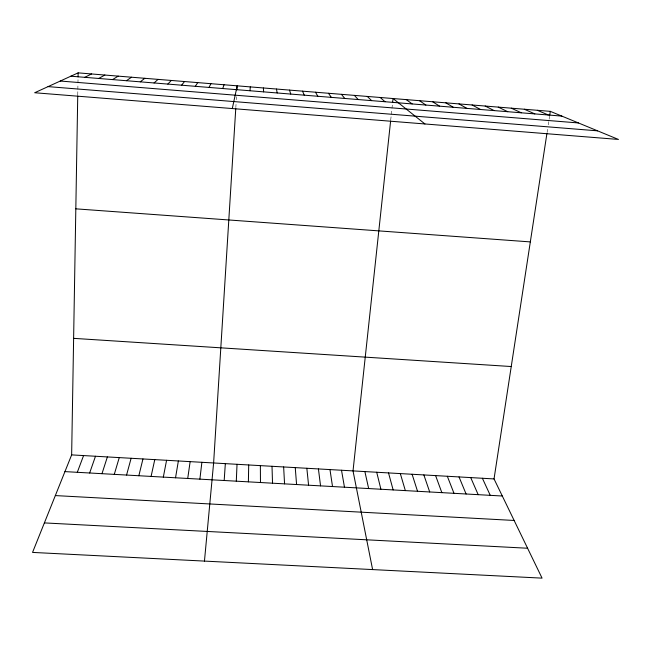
<?xml version="1.0" encoding="UTF-8"?>
<svg xmlns="http://www.w3.org/2000/svg" width="651" height="651" viewBox="0 0 651 651"><rect width="100%" height="100%" fill="white"/><g stroke="black" fill="none" stroke-linecap="round" stroke-linejoin="round"><path stroke-width="0.49" stroke-dasharray="3.25 2.44" d="M77.762 94.94L77.949 83.93M77.965 82.929L78.047 77.892M235.833 107.602L236.077 103.664M236.321 99.725L236.508 96.747M390.722 120.004L391.869 109.303M391.975 108.318L392.504 103.428M547.076 132.527L547.808 127.742M548.248 124.862L549.574 116.179"/><path stroke-width="0.98" d="M546.921 133.488L494.036 478.924L542.063 578.137L32.55 552.414L71.643 454.894L77.738 95.933M78.063 76.891L78.136 72.863L550.315 111.354L618.45 139.444L34.682 92.743L78.136 72.863M248.389 481.854L248.706 464.969M236.297 481.179L237.029 464.301M235.768 108.587L213.618 462.967L204.455 561.089M236.948 89.797L237.192 85.826L232.293 108.554M224.18 480.503L225.336 463.634M250 90.758L250.301 86.9M390.616 120.972L353.021 470.901L372.608 569.584M392.61 102.451L393.025 98.529L424.94 123.967M199.89 479.144L201.883 462.3M187.724 478.469L190.141 461.632M549.721 115.211L550.315 111.354M175.534 477.785L178.366 460.965M163.32 477.102L166.583 460.29M151.089 476.418L154.775 459.622M138.842 475.735L142.96 458.947M126.571 475.051L131.12 458.271M114.283 474.367L119.255 457.604M101.979 473.684L107.382 456.929M89.651 472.992L95.485 456.245M222.707 88.544L224.066 84.76M77.306 472.309L83.572 455.57M209.028 87.429L210.908 83.686M195.316 86.314L197.733 82.612M181.588 85.2L184.534 81.538M167.828 84.077L171.319 80.455M154.051 82.962L158.071 79.381M140.242 81.839L144.807 78.299M126.416 80.716L131.518 77.217M112.558 79.593L118.205 76.126M98.675 78.462L104.868 75.044M84.768 77.331L91.514 73.954M44.382 522.908L527.587 548.24M55.335 495.582L514.144 520.458M71.643 454.894L494.036 478.924M64.937 471.617L502.312 496.013M73.62 338.349L511.247 366.537M75.825 208.841L530.329 241.903M48.068 86.616L597.561 130.835M70.845 76.2L561.821 116.098M60.283 81.033L578.438 122.949M537.327 110.296L548.337 114.999M524.324 109.238L534.829 113.901M511.295 108.172L521.296 112.802M498.251 107.106L507.739 111.703M485.174 106.04L494.158 110.597M472.081 104.974L480.552 109.49M458.963 103.908L466.922 108.383M445.821 102.834L453.267 107.277M432.655 101.759L439.588 106.162M419.472 100.685L425.884 105.055M406.265 99.611L412.156 103.932M380.16 97.487L385.034 101.735M367.278 96.429L371.64 100.645M354.364 95.38L358.221 99.554M341.433 94.33L344.778 98.456M328.486 93.272L331.31 97.365M315.507 92.214L317.818 96.267M482.383 478.257L490.26 495.346M302.512 91.156L304.302 95.168M470.714 477.598L478.184 494.67M459.028 476.931L466.092 493.995M447.327 476.263L453.983 493.32M435.6 475.596L441.85 492.644M423.858 474.929L429.701 491.969M289.492 90.09L290.761 94.069M412.099 474.262L417.535 491.285M400.316 473.586L405.345 490.61M388.525 472.919L393.139 489.926M376.709 472.244L380.908 489.243M364.877 471.576L368.661 488.559M276.447 89.032L277.204 92.971M341.506 470.242L344.469 487.208M329.967 469.591L332.523 486.541M318.412 468.932L320.561 485.874M306.841 468.272L308.582 485.207M295.245 467.613L296.579 484.539M263.386 87.966L263.614 91.864M283.641 466.954L284.56 483.864M272.012 466.287L272.525 483.197M260.367 465.628L260.465 482.521"/></g></svg>
